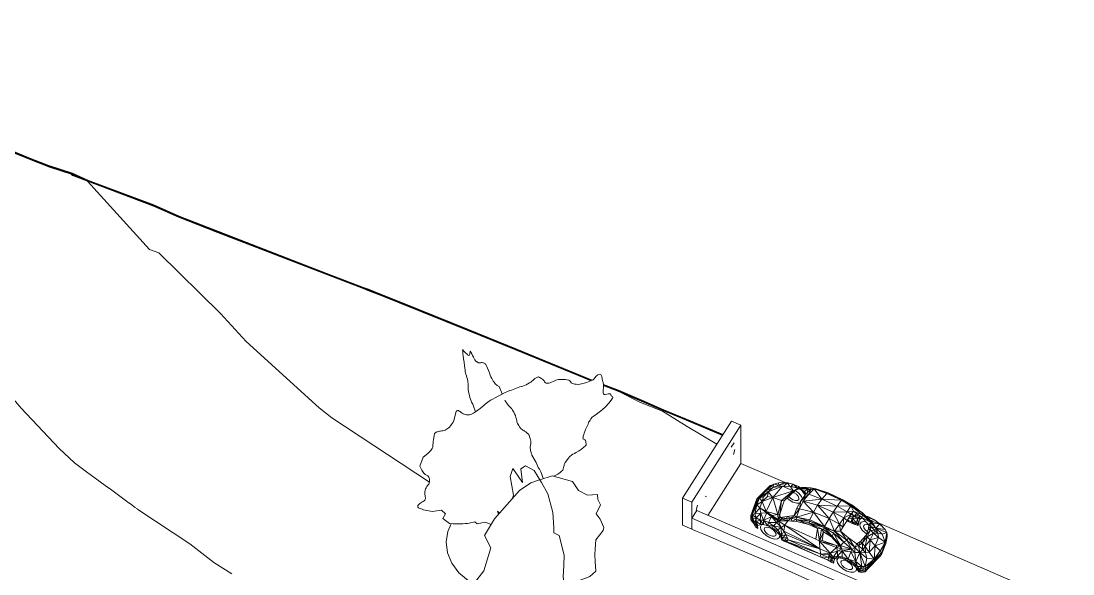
# Model space of a CAD drawing. Header units: millimetres. Extents: x -35445 to 232012, y -57203 to 42724.
# Drawn here: x 167959 to 197669, y 11479 to 27101 of the extents above; entities that cross this region are included whole.
import ezdxf

# ---------------------------------------------------------------- set-up
doc = ezdxf.new("R2010")
doc.units = ezdxf.units.MM
for name, color, linetype, lineweight in [('A-DETL-GENF', 92, 'Continuous', 9), ('A-WALL-PATT', 111, 'Continuous', 9), ('C-TOPO', 7, 'Continuous', 9), ('C-TOPO-MINR', 7, 'Continuous', 9), ('L-PLNT', 71, 'Continuous', 9), ('L-SITE-WALL', 31, 'Continuous', 9), ('S-FNDN', 32, 'Continuous', 9)]:
    doc.layers.add(name, color=color, linetype=linetype, lineweight=lineweight)

# ---------------------------------------------------------------- blocks, each defined once
blk = doc.blocks.new('RPC Tree - Deciduous - Red Ash - 25_-945990-Solar Analysis')
at = {"layer": 'L-PLNT'}
for p, q in [((1399, 14235), (1473, 14456)), ((1473, 14456), (1628, 14246)), ((1702, 14451), (1834, 14533)), ((1746, 14068), (1702, 14451)), ((1834, 14533), (2081, 14400)), ((2081, 14400), (2281, 14064)), ((1498, 13701), (1399, 14235)), ((1628, 14246), (1746, 14068)), ((1664, 13840), (1984, 14055)), ((1984, 14055), (2231, 14136)), ((2237, 14138), (2588, 14252)), ((2281, 14064), (2459, 13746)), ((2588, 14252), (3159, 14093)), ((3159, 14093), (3329, 13839)), ((959, 13041), (1664, 13840)), ((1467, 13617), (1498, 13701)), ((2459, 13746), (2608, 13219)), ((3329, 13839), (3585, 13710)), ((3585, 13710), (3864, 13727)), ((3864, 13727), (3876, 13580)), ((3949, 13433), (3828, 13180)), ((3876, 13580), (3949, 13433)), ((2608, 13219), (2635, 12781)), ((3828, 13180), (3937, 13024)), ((679, 12567), (959, 13041)), ((2635, 12781), (2631, 12645)), ((3937, 13024), (4047, 12793)), ((4047, 12793), (4022, 12707)), ((850, 12221), (679, 12567)), ((2631, 12645), (2780, 12568)), ((2780, 12568), (2923, 12006)), ((4022, 12707), (3816, 12444)), ((657, 11568), (850, 12221)), ((3803, 12187), (3791, 12023)), ((3816, 12444), (3803, 12187)), ((2923, 12006), (2917, 11721)), ((3791, 12023), (3803, 11830)), ((2917, 11721), (2892, 11399)), ((3803, 11830), (3816, 11560)), ((327, 11142), (657, 11568)), ((2892, 11399), (2975, 10933)), ((3645, 11410), (3329, 11288)), ((3816, 11560), (3645, 11410)), ((290, 10747), (327, 11142)), ((3329, 11288), (3475, 11062)), ((3475, 11062), (3451, 10893)), ((412, 10429), (290, 10747)), ((2975, 10933), (3140, 10211)), ((3229, 10916), (3006, 10794)), ((3451, 10893), (3229, 10916)), ((509, 10268), (412, 10429)), ((1834, 10562), (1348, 10328)), ((2114, 10659), (1834, 10562)), ((2140, 10474), (2114, 10659)), ((2138, 9796), (2140, 10474)), ((2341, 10562), (2271, 10584)), ((2271, 10584), (2276, 9755)), ((2345, 10552), (2303, 10324)), ((2579, 10009), (2341, 10562)), ((1348, 10328), (509, 10268)), ((632, 10148), (586, 9852)), ((690, 10281), (632, 10148)), ((2303, 10324), (2332, 9883)), ((3140, 10211), (3145, 9875)), ((586, 9852), (622, 9551)), ((2138, 9796), (2231, 9833)), ((2231, 9833), (2276, 9755)), ((2757, 9866), (2579, 10009)), ((2957, 9637), (2757, 9866)), ((3145, 9875), (3112, 9542)), ((622, 9551), (743, 9255)), ((3061, 9472), (2957, 9637)), ((3112, 9542), (3061, 9472)), ((743, 9255), (943, 8989)), ((2933, 8607), (3211, 9246)), ((943, 8989), (1203, 8775)), ((1203, 8775), (1509, 8615)), ((1509, 8615), (1848, 8515)), ((1848, 8515), (2207, 8478)), ((2207, 8478), (2573, 8507)), ((2573, 8507), (2933, 8607))]:
    blk.add_line(p, q, dxfattribs=at)
blk = doc.blocks.new('RPC Tree - Deciduous - Honey Locust - 25_-946006-Solar Analysis')
at = {"layer": 'L-PLNT'}
for p, q in [((58, 17796), (58, 17816)), ((58, 17816), (65, 17807)), ((59, 17772), (58, 17796)), ((61, 17740), (59, 17772)), ((65, 17697), (61, 17740)), ((65, 17807), (73, 17798)), ((72, 17638), (65, 17697)), ((82, 17560), (72, 17638)), ((73, 17798), (83, 17787)), ((97, 17459), (82, 17560)), ((83, 17787), (95, 17774)), ((95, 17774), (110, 17759)), ((110, 17759), (128, 17740)), ((128, 17740), (151, 17718)), ((151, 17718), (175, 17694)), ((175, 17694), (196, 17674)), ((196, 17674), (214, 17659)), ((214, 17659), (229, 17651)), ((229, 17651), (242, 17653)), ((242, 17653), (252, 17666)), ((252, 17666), (259, 17692)), ((259, 17692), (264, 17724)), ((264, 17724), (266, 17749)), ((266, 17749), (268, 17766)), ((268, 17766), (272, 17772)), ((272, 17772), (279, 17765)), ((279, 17765), (293, 17743)), ((293, 17743), (313, 17702)), ((313, 17702), (338, 17653)), ((338, 17653), (361, 17607)), ((361, 17607), (383, 17566)), ((383, 17566), (403, 17530)), ((403, 17530), (421, 17502)), ((111, 17363), (97, 17459)), ((119, 17295), (111, 17363)), ((124, 17249), (119, 17295)), ((128, 17217), (124, 17249)), ((421, 17502), (437, 17483)), ((437, 17483), (451, 17475)), ((451, 17475), (464, 17470)), ((464, 17470), (478, 17463)), ((478, 17463), (493, 17455)), ((493, 17455), (509, 17448)), ((509, 17448), (527, 17443)), ((527, 17443), (547, 17441)), ((547, 17441), (569, 17445)), ((569, 17445), (591, 17450)), ((591, 17450), (612, 17450)), ((612, 17450), (630, 17447)), ((630, 17447), (648, 17440)), ((648, 17440), (665, 17432)), ((665, 17432), (681, 17422)), ((681, 17422), (697, 17411)), ((697, 17411), (701, 17410)), ((701, 17410), (707, 17406)), ((707, 17406), (714, 17396)), ((714, 17396), (725, 17376)), ((725, 17376), (739, 17344)), ((739, 17344), (759, 17297)), ((759, 17297), (785, 17230)), ((132, 17190), (128, 17217)), ((139, 17161), (132, 17190)), ((151, 17123), (139, 17161)), ((165, 17077), (151, 17123)), ((179, 17030), (165, 17077)), ((190, 16983), (179, 17030)), ((200, 16938), (190, 16983)), ((207, 16895), (200, 16938)), ((785, 17230), (813, 17159)), ((813, 17159), (836, 17099)), ((836, 17099), (858, 17048)), ((858, 17048), (878, 17004)), ((878, 17004), (898, 16965)), ((898, 16965), (919, 16930)), ((2012, 16922), (2037, 16946)), ((2037, 16946), (2067, 16973)), ((2067, 16973), (2100, 17001)), ((2100, 17001), (2135, 17024)), ((2135, 17024), (2169, 17041)), ((2169, 17041), (2202, 17045)), ((2202, 17045), (2231, 17034)), ((2231, 17034), (2256, 17016)), ((2256, 17016), (2278, 17002)), ((2278, 17002), (2297, 16990)), ((2297, 16990), (2313, 16979)), ((2313, 16979), (2329, 16967)), ((2329, 16967), (2343, 16952)), ((2343, 16952), (2356, 16932)), ((2611, 16917), (2652, 16936)), ((2652, 16936), (2692, 16954)), ((2692, 16954), (2729, 16967)), ((2729, 16967), (2763, 16972)), ((2763, 16972), (2801, 16973)), ((2801, 16973), (2850, 16974)), ((2850, 16974), (2905, 16972)), ((2905, 16972), (2960, 16969)), ((2960, 16969), (3012, 16962)), ((3012, 16962), (3056, 16951)), ((3056, 16951), (3086, 16934)), ((3646, 16924), (3687, 16941)), ((3687, 16941), (3721, 16956)), ((3721, 16956), (3745, 16967)), ((3745, 16967), (3754, 16971)), ((3754, 16971), (3765, 16986)), ((3765, 16986), (3792, 17021)), ((3792, 17021), (3831, 17063)), ((3831, 17063), (3876, 17101)), ((3876, 17101), (3920, 17122)), ((3920, 17122), (3958, 17112)), ((3958, 17112), (3984, 17061)), ((3984, 17061), (4000, 16992)), ((4000, 16992), (4012, 16940)), ((4012, 16940), (4022, 16900)), ((210, 16857), (207, 16895)), ((209, 16793), (210, 16824)), ((210, 16761), (209, 16793)), ((210, 16824), (210, 16857)), ((213, 16725), (210, 16761)), ((218, 16685), (213, 16725)), ((226, 16639), (218, 16685)), ((236, 16587), (226, 16639)), ((919, 16930), (943, 16896)), ((943, 16896), (967, 16867)), ((967, 16867), (990, 16842)), ((990, 16842), (1011, 16823)), ((1011, 16823), (1030, 16807)), ((1030, 16807), (1049, 16793)), ((1049, 16793), (1067, 16782)), ((1067, 16782), (1085, 16771)), ((1085, 16771), (1173, 16564)), ((1324, 16637), (1386, 16660)), ((1386, 16660), (1435, 16675)), ((1435, 16675), (1484, 16693)), ((1484, 16693), (1532, 16712)), ((1532, 16712), (1579, 16731)), ((1579, 16731), (1624, 16748)), ((1624, 16748), (1668, 16762)), ((1668, 16762), (1709, 16772)), ((1709, 16772), (1753, 16783)), ((1753, 16783), (1801, 16801)), ((1801, 16801), (1851, 16824)), ((1851, 16824), (1901, 16849)), ((1901, 16849), (1946, 16875)), ((1946, 16875), (1984, 16900)), ((1984, 16900), (2012, 16922)), ((2356, 16932), (2369, 16911)), ((2369, 16911), (2382, 16895)), ((2382, 16895), (2396, 16883)), ((2396, 16883), (2413, 16874)), ((2413, 16874), (2434, 16870)), ((2434, 16870), (2460, 16870)), ((2460, 16870), (2492, 16873)), ((2492, 16873), (2529, 16883)), ((2529, 16883), (2569, 16898)), ((2569, 16898), (2611, 16917)), ((3086, 16934), (3103, 16917)), ((3103, 16917), (3110, 16903)), ((3110, 16903), (3115, 16891)), ((3115, 16891), (3122, 16880)), ((3122, 16880), (3137, 16870)), ((3137, 16870), (3165, 16858)), ((3165, 16858), (3212, 16846)), ((3212, 16846), (3268, 16837)), ((3268, 16837), (3320, 16836)), ((3320, 16836), (3369, 16842)), ((3369, 16842), (3413, 16851)), ((3413, 16851), (3454, 16863)), ((3454, 16863), (3491, 16874)), ((3491, 16874), (3525, 16882)), ((3525, 16882), (3560, 16892)), ((3560, 16892), (3602, 16907)), ((3602, 16907), (3646, 16924)), ((4022, 16900), (4028, 16868)), ((4029, 16692), (4027, 16660)), ((4027, 16660), (4027, 16629)), ((4028, 16868), (4033, 16841)), ((4032, 16724), (4029, 16692)), ((4035, 16755), (4032, 16724)), ((4033, 16841), (4035, 16815)), ((4035, 16815), (4036, 16787)), ((4036, 16787), (4035, 16755)), ((249, 16526), (236, 16587)), ((264, 16466), (249, 16526)), ((279, 16416), (264, 16466)), ((295, 16372), (279, 16416)), ((310, 16335), (295, 16372)), ((769, 16336), (804, 16361)), ((804, 16361), (836, 16382)), ((836, 16382), (864, 16398)), ((864, 16398), (907, 16421)), ((907, 16421), (975, 16458)), ((975, 16458), (1060, 16504)), ((1060, 16504), (1152, 16553)), ((1152, 16553), (1243, 16600)), ((1243, 16600), (1324, 16637)), ((1251, 16392), (1260, 16374)), ((1260, 16374), (1280, 16341)), ((1280, 16341), (1302, 16308)), ((4027, 16629), (4029, 16599)), ((4029, 16599), (4036, 16571)), ((4036, 16571), (4054, 16554)), ((4054, 16554), (4086, 16552)), ((4086, 16552), (4127, 16559)), ((4127, 16559), (4169, 16568)), ((4169, 16568), (4207, 16573)), ((4254, 16390), (4182, 16301)), ((4207, 16573), (4234, 16566)), ((4234, 16566), (4244, 16541)), ((4244, 16541), (4252, 16514)), ((4252, 16514), (4270, 16501)), ((4290, 16445), (4254, 16390)), ((4270, 16501), (4289, 16491)), ((4289, 16491), (4298, 16476)), ((4298, 16476), (4290, 16445)), ((-189, 15813), (-127, 16072)), ((-127, 16072), (-115, 16082)), ((-115, 16082), (-103, 16090)), ((-103, 16090), (-90, 16096)), ((-90, 16096), (-75, 16098)), ((-75, 16098), (-57, 16094)), ((-57, 16094), (-37, 16083)), ((-37, 16083), (-12, 16065)), ((-12, 16065), (15, 16043)), ((326, 16303), (310, 16335)), ((342, 16274), (326, 16303)), ((358, 16246), (342, 16274)), ((416, 16060), (358, 16246)), ((364, 16026), (423, 16064)), ((423, 16064), (485, 16109)), ((485, 16109), (549, 16158)), ((549, 16158), (614, 16210)), ((614, 16210), (654, 16243)), ((654, 16243), (694, 16276)), ((694, 16276), (732, 16307)), ((732, 16307), (769, 16336)), ((1302, 16308), (1327, 16275)), ((1327, 16275), (1356, 16241)), ((1356, 16241), (1384, 16208)), ((1384, 16208), (1411, 16179)), ((1411, 16179), (1433, 16155)), ((1433, 16155), (1449, 16139)), ((1449, 16139), (1454, 16133)), ((1454, 16133), (1458, 16127)), ((1458, 16127), (1470, 16110)), ((1470, 16110), (1486, 16083)), ((1486, 16083), (1505, 16046)), ((1505, 16046), (1526, 16003)), ((3916, 16051), (3840, 15995)), ((3999, 16119), (3916, 16051)), ((4089, 16201), (3999, 16119)), ((4182, 16301), (4089, 16201)), ((-239, 15733), (-214, 15772)), ((-214, 15772), (-189, 15813)), ((15, 16043), (41, 16024)), ((41, 16024), (68, 16007)), ((68, 16007), (97, 15994)), ((97, 15994), (129, 15984)), ((129, 15984), (166, 15977)), ((166, 15977), (207, 15973)), ((207, 15973), (255, 15978)), ((255, 15978), (307, 15997)), ((307, 15997), (364, 16026)), ((1526, 16003), (1546, 15953)), ((1546, 15953), (1562, 15899)), ((1562, 15899), (1575, 15849)), ((1575, 15849), (1584, 15812)), ((1584, 15812), (1592, 15782)), ((1592, 15782), (1600, 15757)), ((1600, 15757), (1610, 15732)), ((3613, 15748), (3600, 15716)), ((3624, 15775), (3613, 15748)), ((3637, 15800), (3624, 15775)), ((3655, 15829), (3637, 15800)), ((3681, 15864), (3655, 15829)), ((3720, 15905), (3681, 15864)), ((3774, 15947), (3720, 15905)), ((3840, 15995), (3774, 15947)), ((-742, 15448), (-726, 15459)), ((-726, 15459), (-710, 15470)), ((-710, 15470), (-692, 15481)), ((-692, 15481), (-673, 15491)), ((-673, 15491), (-651, 15499)), ((-651, 15499), (-625, 15506)), ((-625, 15506), (-596, 15511)), ((-596, 15511), (-565, 15515)), ((-565, 15515), (-533, 15519)), ((-533, 15519), (-502, 15525)), ((-502, 15525), (-471, 15533)), ((-471, 15533), (-440, 15544)), ((-440, 15544), (-408, 15558)), ((-408, 15558), (-377, 15576)), ((-377, 15576), (-347, 15600)), ((-347, 15600), (-318, 15628)), ((-318, 15628), (-290, 15660)), ((-290, 15660), (-264, 15695)), ((-264, 15695), (-239, 15733)), ((1610, 15732), (1623, 15704)), ((1623, 15704), (1641, 15670)), ((1641, 15670), (1663, 15633)), ((1663, 15633), (1687, 15603)), ((1687, 15603), (1712, 15578)), ((1712, 15578), (1736, 15558)), ((1736, 15558), (1760, 15542)), ((1760, 15542), (1783, 15528)), ((1783, 15528), (1803, 15517)), ((1803, 15517), (1822, 15505)), ((1822, 15505), (1840, 15493)), ((1840, 15493), (1858, 15479)), ((1858, 15479), (1875, 15465)), ((1875, 15465), (1892, 15450)), ((1892, 15450), (1909, 15435)), ((3489, 15459), (3476, 15416)), ((3506, 15507), (3489, 15459)), ((3528, 15560), (3506, 15507)), ((3556, 15620), (3528, 15560)), ((3582, 15674), (3556, 15620)), ((3600, 15716), (3582, 15674)), ((-783, 15129), (-779, 15172)), ((-779, 15172), (-774, 15221)), ((-774, 15221), (-767, 15274)), ((-767, 15274), (-759, 15330)), ((-759, 15330), (-751, 15388)), ((-751, 15388), (-742, 15448)), ((1909, 15435), (1926, 15420)), ((1926, 15420), (1938, 15392)), ((1938, 15392), (1949, 15364)), ((1949, 15364), (1959, 15335)), ((1959, 15335), (1968, 15304)), ((1968, 15304), (1974, 15271)), ((1974, 15271), (1979, 15234)), ((1979, 15157), (1976, 15128)), ((1979, 15234), (1980, 15194)), ((1980, 15194), (1979, 15157)), ((3458, 15336), (3452, 15298)), ((3452, 15298), (3471, 15292)), ((3466, 15375), (3458, 15336)), ((3476, 15416), (3466, 15375)), ((3471, 15292), (3490, 15285)), ((3490, 15285), (3507, 15276)), ((3507, 15276), (3521, 15264)), ((3521, 15264), (3531, 15249)), ((3531, 15249), (3536, 15230)), ((3536, 15230), (3535, 15206)), ((3535, 15206), (3536, 15183)), ((3536, 15183), (3542, 15165)), ((3542, 15165), (3547, 15147)), ((-1055, 14777), (-930, 14884)), ((-930, 14884), (-899, 14912)), ((-899, 14912), (-869, 14940)), ((-869, 14940), (-842, 14968)), ((-842, 14968), (-818, 14997)), ((-818, 14997), (-800, 15027)), ((-800, 15027), (-788, 15059)), ((-788, 15059), (-784, 15091)), ((-784, 15091), (-783, 15129)), ((1968, 15082), (1966, 15060)), ((1966, 15060), (1966, 15034)), ((1966, 15034), (1971, 15002)), ((1972, 15104), (1968, 15082)), ((1971, 15002), (1977, 14969)), ((1976, 15128), (1972, 15104)), ((1977, 14969), (1983, 14940)), ((1983, 14940), (1990, 14915)), ((1990, 14915), (1996, 14894)), ((1996, 14894), (2002, 14874)), ((2002, 14874), (2009, 14857)), ((2009, 14857), (2015, 14840)), ((3173, 14864), (3132, 14837)), ((3217, 14886), (3173, 14864)), ((3268, 14911), (3217, 14886)), ((3330, 14947), (3268, 14911)), ((3410, 15001), (3330, 14947)), ((3482, 15057), (3410, 15001)), ((3524, 15097), (3482, 15057)), ((3543, 15126), (3524, 15097)), ((3547, 15147), (3543, 15126)), ((-1149, 14525), (-1055, 14777)), ((2015, 14840), (2133, 14627)), ((2133, 14627), (2192, 14485)), ((2929, 14569), (2924, 14546)), ((2938, 14595), (2929, 14569)), ((2956, 14629), (2938, 14595)), ((2986, 14674), (2956, 14629)), ((3034, 14737), (2986, 14674)), ((3087, 14797), (3034, 14737)), ((3132, 14837), (3087, 14797)), ((-1131, 14487), (-1149, 14525)), ((-1113, 14450), (-1131, 14487)), ((-1095, 14415), (-1113, 14450)), ((-1077, 14382), (-1095, 14415)), ((-1060, 14352), (-1077, 14382)), ((-1042, 14326), (-1060, 14352)), ((-1024, 14305), (-1042, 14326)), ((-1005, 14290), (-1024, 14305)), ((-986, 14279), (-1005, 14290)), ((-967, 14271), (-986, 14279)), ((-948, 14263), (-967, 14271)), ((-930, 14253), (-948, 14263)), ((2192, 14485), (2196, 14479)), ((2196, 14479), (2207, 14463)), ((2207, 14463), (2224, 14437)), ((2224, 14437), (2244, 14403)), ((2244, 14403), (2265, 14361)), ((2265, 14361), (2286, 14314)), ((2286, 14314), (2305, 14261)), ((2742, 14303), (2668, 14257)), ((2809, 14348), (2742, 14303)), ((2852, 14379), (2809, 14348)), ((2877, 14399), (2852, 14379)), ((2889, 14416), (2877, 14399)), ((2895, 14432), (2889, 14416)), ((2900, 14454), (2895, 14432)), ((2909, 14486), (2900, 14454)), ((2919, 14519), (2909, 14486)), ((2924, 14546), (2919, 14519)), ((-952, 13948), (-931, 13974)), ((-931, 13974), (-912, 13997)), ((-913, 14238), (-930, 14253)), ((-899, 14217), (-913, 14238)), ((-912, 13997), (-897, 14018)), ((-888, 14190), (-899, 14217)), ((-897, 14018), (-888, 14038)), ((-881, 14163), (-888, 14190)), ((-888, 14038), (-884, 14058)), ((-884, 14058), (-880, 14082)), ((-878, 14135), (-881, 14163)), ((-880, 14082), (-878, 14107)), ((-878, 14107), (-878, 14135)), ((2305, 14261), (2322, 14204)), ((2322, 14204), (2332, 14169)), ((2668, 14257), (2637, 14239)), ((-1010, 13762), (-1009, 13801)), ((-1008, 13726), (-1010, 13762)), ((-1009, 13801), (-1003, 13843)), ((-1003, 13693), (-1008, 13726)), ((-1003, 13843), (-991, 13883)), ((-998, 13663), (-1003, 13693)), ((-991, 13883), (-973, 13917)), ((-973, 13917), (-952, 13948)), ((-1212, 13379), (-1211, 13397)), ((-1205, 13363), (-1212, 13379)), ((-1211, 13397), (-1205, 13416)), ((-1205, 13416), (-1192, 13436)), ((-1192, 13436), (-1173, 13455)), ((-1173, 13455), (-1149, 13472)), ((-1149, 13472), (-1121, 13489)), ((-1121, 13489), (-1091, 13507)), ((-1091, 13507), (-1061, 13526)), ((-1061, 13526), (-1034, 13546)), ((-1034, 13546), (-1013, 13567)), ((-1013, 13567), (-998, 13589)), ((-994, 13635), (-998, 13663)), ((-998, 13589), (-992, 13611)), ((-992, 13611), (-994, 13635)), ((-1191, 13351), (-1205, 13363)), ((-1169, 13341), (-1191, 13351)), ((-1143, 13329), (-1169, 13341)), ((-1116, 13318), (-1143, 13329)), ((-1089, 13307), (-1116, 13318)), ((-1066, 13298), (-1089, 13307)), ((-1051, 13293), (-1066, 13298)), ((-1045, 13290), (-1051, 13293)), ((-805, 13240), (-1045, 13290)), ((-544, 13282), (-805, 13240)), ((-429, 13176), (-544, 13282)), ((-502, 13043), (-429, 13176)), ((1100, 13201), (1042, 13251)), ((1042, 13251), (1069, 13166)), ((-314, 12901), (-502, 13043)), ((-267, 12900), (-362, 12683)), ((-214, 12899), (-314, 12901)), ((-117, 12898), (-214, 12899)), ((-25, 12898), (-117, 12898)), ((60, 12899), (-25, 12898)), ((133, 12901), (60, 12899)), ((194, 12906), (133, 12901)), ((239, 12913), (194, 12906)), ((405, 12951), (239, 12913)), ((468, 12897), (405, 12951)), ((698, 12941), (468, 12897)), ((864, 12881), (698, 12941)), ((-362, 12683), (-408, 12384)), ((-408, 12384), (-372, 12080)), ((-372, 12080), (-250, 11782)), ((-250, 11782), (-48, 11514)), ((-48, 11514), (214, 11298)), ((214, 11298), (380, 11211))]:
    blk.add_line(p, q, dxfattribs=at)
blk = doc.blocks.new('M_RPC Beetle - M_RPC Beetle-950216-Solar Analysis')
at = {"layer": 'A-DETL-GENF'}
for p, q in [((8370, 13606), (8743, 13983)), ((8370, 13606), (8761, 13975)), ((8401, 13607), (8761, 13975)), ((8622, 13825), (8849, 14019)), ((8622, 13825), (8761, 13975)), ((8743, 13983), (8810, 14000)), ((8743, 13983), (8805, 13997)), ((8761, 13975), (8743, 13983)), ((8761, 13975), (8849, 14019)), ((8820, 13919), (8849, 14019)), ((8820, 13919), (8984, 13987)), ((8849, 14019), (8977, 14053)), ((8849, 14019), (8984, 13987)), ((8977, 14053), (9145, 14063)), ((8984, 13987), (8977, 14053)), ((8984, 13987), (9145, 14063)), ((8984, 13987), (9229, 14053)), ((9077, 13954), (8984, 13987)), ((9131, 13955), (9229, 14053)), ((9229, 14053), (9145, 14063)), ((9229, 14053), (9385, 14014)), ((9300, 13952), (9229, 14053)), ((9334, 13949), (9385, 14014)), ((9385, 14014), (9541, 13947)), ((9498, 13927), (9385, 14014)), ((8401, 13607), (8622, 13825)), ((8444, 13631), (8622, 13825)), ((8444, 13631), (8684, 13795)), ((8558, 13661), (8684, 13795)), ((8622, 13825), (8820, 13919)), ((8684, 13795), (8622, 13825)), ((8663, 13665), (8684, 13795)), ((8684, 13795), (9091, 13956)), ((8684, 13795), (8820, 13919)), ((8821, 13636), (8684, 13795)), ((8820, 13919), (9091, 13956)), ((8821, 13636), (9091, 13956)), ((8821, 13636), (9390, 13829)), ((9063, 13553), (9446, 13837)), ((9063, 13553), (9390, 13829)), ((9091, 13956), (9314, 13952)), ((9390, 13829), (9091, 13956)), ((9136, 13546), (9446, 13837)), ((9314, 13952), (9567, 13917)), ((9390, 13829), (9314, 13952)), ((9314, 13952), (9535, 13900)), ((9390, 13829), (9535, 13900)), ((9390, 13829), (9446, 13837)), ((9422, 13775), (9394, 13788)), ((9486, 13729), (9422, 13775)), ((9549, 13759), (9445, 13835)), ((9535, 13900), (9446, 13837)), ((9551, 13888), (9446, 13837)), ((9533, 13675), (9486, 13729)), ((9555, 13623), (9533, 13675)), ((9535, 13900), (9669, 13929)), ((9535, 13900), (9567, 13917)), ((9551, 13888), (9535, 13900)), ((9541, 13947), (9581, 13919)), ((9541, 13921), (9541, 13947)), ((9574, 13918), (9541, 13947)), ((9626, 13671), (9549, 13759)), ((9551, 13888), (9669, 13929)), ((9551, 13888), (9771, 13924)), ((9725, 13889), (9551, 13888)), ((9551, 13888), (9702, 13807)), ((9669, 13929), (9567, 13917)), ((9603, 13888), (9702, 13807)), ((9611, 13543), (9763, 13746)), ((9611, 13543), (9831, 13729)), ((9645, 13830), (9615, 13853)), ((9655, 13602), (9626, 13671)), ((9730, 13707), (9645, 13830)), ((9751, 13730), (9645, 13830)), ((9771, 13924), (9669, 13929)), ((9674, 13535), (9831, 13729)), ((9806, 13874), (9702, 13807)), ((9702, 13807), (9756, 13736)), ((9702, 13807), (9761, 13744)), ((9725, 13889), (9771, 13924)), ((9725, 13889), (9888, 13916)), ((9888, 13865), (9725, 13889)), ((9725, 13889), (9806, 13874)), ((9888, 13865), (9763, 13746)), ((9831, 13729), (9763, 13746)), ((9888, 13916), (9771, 13924)), ((9806, 13874), (9796, 13778)), ((9870, 13848), (9806, 13874)), ((9806, 13874), (9862, 13841)), ((9831, 13729), (9990, 13880)), ((9831, 13729), (9888, 13865)), ((10202, 13595), (9831, 13729)), ((10036, 13886), (9888, 13916)), ((9888, 13865), (9888, 13916)), ((9990, 13880), (9888, 13916)), ((9888, 13865), (9990, 13880)), ((9990, 13880), (10036, 13886)), ((10202, 13595), (9990, 13880)), ((10340, 13753), (9990, 13880)), ((10361, 13768), (9990, 13880)), ((10382, 13769), (10036, 13886)), ((10361, 13768), (10036, 13886)), ((10202, 13595), (10340, 13753)), ((10340, 13753), (10361, 13768)), ((10759, 13568), (10340, 13753)), ((10361, 13768), (10382, 13769)), ((10759, 13568), (10361, 13768)), ((10774, 13579), (10361, 13768)), ((10382, 13769), (10734, 13604)), ((10774, 13579), (10382, 13769)), ((8370, 13606), (8200, 13132)), ((8401, 13607), (8231, 13146)), ((8370, 13606), (8231, 13146)), ((8369, 13428), (8231, 13146)), ((8369, 13428), (8314, 13182)), ((8444, 13631), (8369, 13428)), ((8401, 13607), (8369, 13428)), ((8516, 13530), (8369, 13428)), ((8369, 13428), (8455, 13347)), ((8401, 13607), (8370, 13606)), ((8444, 13631), (8401, 13607)), ((8444, 13631), (8558, 13661)), ((8444, 13631), (8516, 13530)), ((8516, 13530), (8455, 13347)), ((8663, 13665), (8516, 13530)), ((8558, 13661), (8516, 13530)), ((8821, 13636), (8516, 13530)), ((8516, 13530), (8634, 13240)), ((8821, 13636), (8634, 13240)), ((8821, 13636), (8663, 13665)), ((9063, 13553), (8821, 13636)), ((8821, 13636), (8962, 13159)), ((9063, 13553), (8962, 13159)), ((9063, 13553), (9019, 13167)), ((9136, 13546), (9019, 13167)), ((9063, 13553), (9136, 13546)), ((9219, 13624), (9275, 13574)), ((9263, 13665), (9318, 13616)), ((9387, 13510), (9275, 13574)), ((9387, 13577), (9318, 13616)), ((9387, 13577), (9456, 13556)), ((9387, 13510), (9499, 13476)), ((9456, 13556), (9513, 13558)), ((9611, 13543), (9489, 13317)), ((9499, 13476), (9577, 13479)), ((9513, 13558), (9548, 13582)), ((9548, 13582), (9555, 13623)), ((9567, 13316), (9611, 13543)), ((9674, 13535), (9567, 13316)), ((9674, 13535), (9611, 13543)), ((9674, 13535), (10202, 13595)), ((10078, 13421), (9674, 13535)), ((9674, 13535), (9966, 13226)), ((10078, 13421), (9966, 13226)), ((10078, 13421), (10202, 13595)), ((10527, 13223), (10078, 13421)), ((10078, 13421), (10414, 13045)), ((10078, 13421), (10635, 13390)), ((10635, 13390), (10202, 13595)), ((10202, 13595), (10759, 13568)), ((10527, 13223), (10635, 13390)), ((10635, 13390), (10759, 13568)), ((10635, 13390), (11018, 13406)), ((10921, 13232), (10635, 13390)), ((10788, 13579), (10734, 13604)), ((10759, 13568), (10774, 13579)), ((11018, 13406), (10759, 13568)), ((11018, 13406), (10774, 13579)), ((11039, 13424), (10774, 13579)), ((10774, 13579), (11053, 13428)), ((10774, 13579), (10788, 13579)), ((11053, 13428), (10788, 13579)), ((10921, 13232), (11018, 13406)), ((11018, 13406), (11039, 13424)), ((11094, 13258), (11018, 13406)), ((11356, 13142), (11018, 13406)), ((11018, 13406), (11347, 13204)), ((11039, 13424), (11053, 13428)), ((11039, 13424), (11347, 13204)), ((11039, 13424), (11330, 13220)), ((11053, 13428), (11330, 13220)), ((8231, 13146), (8200, 13132)), ((8200, 13132), (8200, 13005)), ((8200, 13132), (8259, 13028)), ((8200, 13132), (8242, 13005)), ((8231, 13146), (8314, 13182)), ((8231, 13146), (8346, 13065)), ((8231, 13146), (8259, 13028)), ((8455, 13347), (8314, 13182)), ((8314, 13182), (8480, 13197)), ((8314, 13182), (8346, 13065)), ((8480, 13197), (8346, 13065)), ((8455, 13347), (8634, 13240)), ((8455, 13347), (8648, 13208)), ((8455, 13347), (8480, 13197)), ((8480, 13197), (8463, 12996)), ((8648, 13208), (8480, 13197)), ((8480, 13197), (8555, 12998)), ((8648, 13208), (8555, 12998)), ((8785, 13094), (8555, 12998)), ((8962, 13159), (8634, 13240)), ((8634, 13240), (8648, 13208)), ((8634, 13240), (8787, 13128)), ((8648, 13208), (8787, 13128)), ((8648, 13208), (8785, 13094)), ((8785, 13094), (8694, 12932)), ((8787, 13128), (8785, 13094)), ((8785, 13094), (8971, 12984)), ((8785, 13094), (8928, 12931)), ((8962, 13159), (8787, 13128)), ((8787, 13128), (8973, 13020)), ((8787, 13128), (8971, 12984)), ((8962, 13159), (9019, 13167)), ((8962, 13159), (8973, 13020)), ((8973, 13020), (9019, 13167)), ((9029, 13072), (9019, 13167)), ((9224, 13103), (9029, 13072)), ((9224, 13103), (9208, 13043)), ((9418, 13131), (9224, 13103)), ((9224, 13103), (9339, 13056)), ((9418, 13131), (9339, 13056)), ((9484, 13088), (9339, 13056)), ((9418, 13131), (9489, 13317)), ((9567, 13316), (9418, 13131)), ((9418, 13131), (9484, 13088)), ((9484, 13088), (9481, 13019)), ((9567, 13316), (9484, 13088)), ((9966, 13226), (9484, 13088)), ((9863, 13007), (9484, 13088)), ((9852, 12971), (9484, 13088)), ((9567, 13316), (9489, 13317)), ((9966, 13226), (9567, 13316)), ((9966, 13226), (9863, 13007)), ((10414, 13045), (9966, 13226)), ((9966, 13226), (10281, 12821)), ((10527, 13223), (10414, 13045)), ((10527, 13223), (10921, 13232)), ((10819, 13061), (10527, 13223)), ((10527, 13223), (10697, 12882)), ((10819, 13061), (10921, 13232)), ((10819, 13061), (11029, 13168)), ((10916, 12993), (11029, 13168)), ((10921, 13232), (11094, 13258)), ((11029, 13168), (10921, 13232)), ((11111, 13116), (10979, 13090)), ((11111, 13116), (11027, 13165)), ((11029, 13168), (11094, 13258)), ((11111, 13116), (11047, 13192)), ((11060, 13055), (11111, 13116)), ((11094, 13258), (11324, 13084)), ((11094, 13258), (11356, 13142)), ((11192, 13184), (11111, 13116)), ((11251, 13139), (11111, 13116)), ((11111, 13116), (11245, 13087)), ((11111, 13116), (11209, 13048)), ((11245, 13087), (11209, 13048)), ((11274, 13122), (11245, 13087)), ((11299, 13102), (11245, 13087)), ((11298, 13041), (11245, 13087)), ((11298, 13041), (11330, 13077)), ((11324, 13084), (11356, 13142)), ((11530, 12866), (11324, 13084)), ((11324, 13084), (11583, 12934)), ((11347, 13204), (11330, 13220)), ((11567, 13000), (11347, 13204)), ((11356, 13142), (11347, 13204)), ((11356, 13142), (11583, 12934)), ((11356, 13142), (11567, 13000)), ((11500, 13102), (11447, 13111)), ((11454, 13105), (11500, 13102)), ((11475, 13086), (11670, 13022)), ((11670, 13022), (11500, 13102)), ((8274, 12913), (8200, 13005)), ((8200, 13005), (8242, 13005)), ((8200, 13005), (8257, 12942)), ((8259, 13028), (8242, 13005)), ((8242, 13005), (8257, 12942)), ((8242, 13005), (8306, 12937)), ((8274, 12913), (8257, 12942)), ((8257, 12942), (8287, 12894)), ((8257, 12942), (8306, 12937)), ((8346, 13065), (8259, 13028)), ((8259, 13028), (8306, 12937)), ((8274, 12913), (8327, 12808)), ((8274, 12913), (8287, 12894)), ((8287, 12894), (8306, 12937)), ((8327, 12808), (8287, 12894)), ((8287, 12894), (8383, 12826)), ((8287, 12894), (8394, 12845)), ((8346, 13065), (8306, 12937)), ((8349, 12964), (8306, 12937)), ((8306, 12937), (8394, 12845)), ((8327, 12808), (8383, 12826)), ((8327, 12808), (8397, 12759)), ((8346, 13065), (8463, 12996)), ((8346, 13065), (8349, 12964)), ((8463, 12996), (8349, 12964)), ((8349, 12964), (8394, 12845)), ((8349, 12964), (8480, 12878)), ((8383, 12826), (8394, 12845)), ((8397, 12759), (8383, 12826)), ((8394, 12845), (8480, 12878)), ((8555, 12998), (8463, 12996)), ((8463, 12996), (8480, 12878)), ((8463, 12996), (8559, 12874)), ((8466, 12813), (8502, 12867)), ((8478, 12735), (8466, 12813)), ((8480, 12878), (8559, 12874)), ((8502, 12867), (8530, 12875)), ((8555, 12998), (8694, 12932)), ((8555, 12998), (8673, 12842)), ((8555, 12998), (8559, 12874)), ((8673, 12842), (8559, 12874)), ((8573, 12757), (8595, 12791)), ((8595, 12791), (8642, 12804)), ((8642, 12804), (8706, 12794)), ((8694, 12932), (8673, 12842)), ((8803, 12775), (8673, 12842)), ((8833, 12839), (8673, 12842)), ((8928, 12931), (8694, 12932)), ((8694, 12932), (8833, 12839)), ((8706, 12794), (8776, 12764)), ((8833, 12839), (8803, 12775)), ((8928, 12931), (8833, 12839)), ((9051, 12789), (8833, 12839)), ((8833, 12839), (8960, 12729)), ((8971, 12984), (8928, 12931)), ((8928, 12931), (9051, 12789)), ((9051, 12789), (8960, 12729)), ((9092, 13025), (8971, 12984)), ((8973, 13020), (8971, 12984)), ((9244, 12979), (8971, 12984)), ((8971, 12984), (9157, 12857)), ((8971, 12984), (9051, 12789)), ((9029, 13072), (8973, 13020)), ((8973, 13020), (9092, 13025)), ((9029, 13072), (9208, 13043)), ((9029, 13072), (9092, 13025)), ((9157, 12857), (9051, 12789)), ((9051, 12789), (9132, 12685)), ((9051, 12789), (9062, 12561)), ((9208, 13043), (9092, 13025)), ((9244, 12979), (9092, 13025)), ((9157, 12857), (9132, 12685)), ((9244, 12979), (9157, 12857)), ((10032, 12461), (9157, 12857)), ((9157, 12857), (10143, 12190)), ((9339, 13056), (9208, 13043)), ((9208, 13043), (9244, 12979)), ((9339, 13056), (9244, 12979)), ((9352, 12975), (9244, 12979)), ((9481, 13019), (9339, 13056)), ((9339, 13056), (9352, 12975)), ((9481, 13019), (9352, 12975)), ((9492, 12961), (9352, 12975)), ((9852, 12971), (9481, 13019)), ((9836, 12874), (9481, 13019)), ((9840, 12921), (9481, 13019)), ((9492, 12961), (9481, 13019)), ((9836, 12874), (9492, 12961)), ((9836, 12874), (9840, 12921)), ((10081, 12761), (9836, 12874)), ((9852, 12971), (9840, 12921)), ((10268, 12788), (9840, 12921)), ((10081, 12761), (9840, 12921)), ((9840, 12921), (10193, 12758)), ((9863, 13007), (9852, 12971)), ((10281, 12821), (9852, 12971)), ((10268, 12788), (9852, 12971)), ((10281, 12821), (9863, 13007)), ((10268, 12788), (10247, 12733)), ((10281, 12821), (10268, 12788)), ((10558, 12686), (10268, 12788)), ((10534, 12633), (10268, 12788)), ((10268, 12788), (10491, 12549)), ((10414, 13045), (10281, 12821)), ((10558, 12686), (10281, 12821)), ((10697, 12882), (10414, 13045)), ((10414, 13045), (10558, 12686)), ((10697, 12882), (10558, 12686)), ((10819, 13061), (10697, 12882)), ((10796, 12804), (10697, 12882)), ((10697, 12882), (10731, 12689)), ((10796, 12804), (10731, 12689)), ((10819, 13061), (10796, 12804)), ((10916, 12993), (10796, 12804)), ((10916, 12993), (10819, 13061)), ((11060, 12909), (10907, 12979)), ((11017, 12963), (10914, 12990)), ((11030, 12956), (10926, 13009)), ((11030, 12956), (10926, 13008)), ((11060, 13055), (10957, 13057)), ((11030, 12956), (11060, 13055)), ((11030, 12956), (11072, 12948)), ((11060, 13055), (11072, 12948)), ((11060, 13055), (11177, 12923)), ((11060, 13055), (11209, 13048)), ((11060, 12909), (11072, 12948)), ((11144, 12878), (11060, 12909)), ((11144, 12878), (11072, 12948)), ((11072, 12948), (11177, 12923)), ((11144, 12878), (11177, 12923)), ((11144, 12878), (11224, 12853)), ((11177, 12923), (11209, 13048)), ((11224, 12853), (11177, 12923)), ((11241, 12894), (11177, 12923)), ((11241, 12894), (11209, 13048)), ((11298, 13041), (11209, 13048)), ((11224, 12853), (11241, 12894)), ((11241, 12894), (11269, 13008)), ((11269, 13008), (11298, 13041)), ((11312, 12940), (11276, 12886)), ((11276, 12886), (11289, 12807)), ((11289, 12807), (11346, 12719)), ((11351, 13055), (11298, 13041)), ((11389, 12962), (11312, 12940)), ((11405, 12864), (11383, 12830)), ((11383, 12830), (11391, 12783)), ((11448, 12953), (11389, 12962)), ((11391, 12783), (11426, 12728)), ((11452, 12877), (11405, 12864)), ((11516, 12867), (11452, 12877)), ((11530, 12861), (11516, 12867)), ((11523, 12752), (11530, 12866)), ((11523, 12752), (11584, 12823)), ((11530, 12866), (11583, 12934)), ((11584, 12823), (11530, 12866)), ((11655, 12903), (11567, 13000)), ((11583, 12934), (11567, 13000)), ((11576, 12715), (11584, 12823)), ((11583, 12983), (11670, 13022)), ((11584, 12823), (11583, 12934)), ((11724, 12776), (11583, 12934)), ((11583, 12934), (11655, 12903)), ((11702, 12710), (11584, 12823)), ((11584, 12823), (11724, 12776)), ((11588, 12977), (11845, 12892)), ((11724, 12776), (11655, 12903)), ((11655, 12903), (11845, 12892)), ((11845, 12892), (11670, 13022)), ((11702, 12710), (11724, 12776)), ((11724, 12776), (11845, 12892)), ((11787, 12630), (11724, 12776)), ((11908, 12602), (11724, 12776)), ((11724, 12776), (12042, 12655)), ((11724, 12776), (11994, 12732)), ((11994, 12732), (11845, 12892)), ((11845, 12892), (11849, 12888)), ((11845, 12892), (11888, 12832)), ((11849, 12888), (11853, 12882)), ((8536, 12646), (8478, 12735)), ((8629, 12562), (8536, 12646)), ((8580, 12710), (8573, 12757)), ((8616, 12655), (8580, 12710)), ((8672, 12604), (8616, 12655)), ((8741, 12498), (8629, 12562)), ((8741, 12565), (8672, 12604)), ((8741, 12565), (8810, 12545)), ((8741, 12498), (8853, 12465)), ((8776, 12764), (8840, 12718)), ((8916, 12689), (8803, 12775)), ((8960, 12729), (8803, 12775)), ((8866, 12547), (8810, 12545)), ((8840, 12718), (8887, 12664)), ((8901, 12570), (8866, 12547)), ((8887, 12664), (8909, 12612)), ((8909, 12612), (8901, 12570)), ((8960, 12729), (8916, 12689)), ((9011, 12582), (8916, 12689)), ((9062, 12561), (8916, 12689)), ((9004, 12507), (8946, 12468)), ((8960, 12729), (9062, 12561)), ((9015, 12573), (9004, 12507)), ((9051, 12503), (9011, 12582)), ((9087, 12494), (9011, 12582)), ((9011, 12582), (9062, 12561)), ((9072, 12431), (9051, 12503)), ((9051, 12503), (9087, 12494)), ((9132, 12685), (9062, 12561)), ((9185, 12592), (9062, 12561)), ((9087, 12494), (9062, 12561)), ((9072, 12431), (9087, 12494)), ((9185, 12592), (9087, 12494)), ((9223, 12505), (9087, 12494)), ((9132, 12410), (9087, 12494)), ((10143, 12190), (9132, 12685)), ((9185, 12592), (9132, 12685)), ((9132, 12410), (9223, 12505)), ((10143, 12190), (9185, 12592)), ((9185, 12592), (9223, 12505)), ((9248, 12448), (9223, 12505)), ((10081, 12761), (10032, 12461)), ((10081, 12761), (10139, 12410)), ((10081, 12761), (10193, 12758)), ((10139, 12410), (10193, 12758)), ((10248, 12674), (10139, 12410)), ((10247, 12733), (10193, 12758)), ((10248, 12674), (10193, 12758)), ((10248, 12674), (10215, 12429)), ((10491, 12549), (10247, 12733)), ((10473, 12528), (10248, 12674)), ((10491, 12549), (10248, 12674)), ((10491, 12549), (10473, 12528)), ((10473, 12528), (10700, 12277)), ((10473, 12528), (10734, 12287)), ((10534, 12633), (10491, 12549)), ((10491, 12549), (10734, 12287)), ((10558, 12686), (10534, 12633)), ((10534, 12633), (10822, 12381)), ((10534, 12633), (10734, 12287)), ((10731, 12689), (10558, 12686)), ((10906, 12438), (10558, 12686)), ((10558, 12686), (10822, 12381)), ((10731, 12689), (10953, 12504)), ((10731, 12689), (10906, 12438)), ((10953, 12504), (10906, 12438)), ((11187, 12328), (10953, 12504)), ((10953, 12504), (11131, 12226)), ((11441, 12563), (11295, 12395)), ((11441, 12563), (11344, 12352)), ((11486, 12528), (11344, 12352)), ((11346, 12719), (11439, 12635)), ((11486, 12528), (11422, 12259)), ((11426, 12728), (11483, 12677)), ((11466, 12620), (11439, 12635)), ((11441, 12563), (11523, 12752)), ((11441, 12563), (11576, 12715)), ((11441, 12563), (11486, 12528)), ((11489, 12674), (11483, 12677)), ((11486, 12528), (11576, 12715)), ((11486, 12528), (11662, 12635)), ((11571, 12440), (11486, 12528)), ((11523, 12752), (11576, 12715)), ((11571, 12440), (11662, 12635)), ((11571, 12440), (11802, 12514)), ((11576, 12715), (11662, 12635)), ((11576, 12715), (11702, 12710)), ((11662, 12635), (11702, 12710)), ((11662, 12635), (11802, 12514)), ((11662, 12635), (11787, 12630)), ((11787, 12630), (11702, 12710)), ((11705, 12278), (11802, 12514)), ((11802, 12514), (11787, 12630)), ((11787, 12630), (11908, 12602)), ((11992, 12379), (11802, 12514)), ((11908, 12602), (12042, 12655)), ((11992, 12379), (11908, 12602)), ((11992, 12379), (12042, 12655)), ((12042, 12655), (11994, 12732)), ((12007, 12340), (12042, 12655)), ((12007, 12340), (12051, 12592)), ((12007, 12340), (12043, 12530)), ((12051, 12592), (12042, 12655)), ((12043, 12530), (12051, 12592)), ((8946, 12468), (8853, 12465)), ((9072, 12431), (9132, 12410)), ((9248, 12448), (9132, 12410)), ((9190, 12390), (9132, 12410)), ((9201, 12396), (9132, 12410)), ((9190, 12390), (9201, 12396)), ((9190, 12390), (10153, 11965)), ((9248, 12448), (9201, 12396)), ((10171, 12035), (9201, 12396)), ((9201, 12396), (10153, 11965)), ((10171, 12035), (9248, 12448)), ((9248, 12448), (10143, 12190)), ((10032, 12461), (10139, 12410)), ((10215, 12429), (10139, 12410)), ((10620, 12285), (10139, 12410)), ((10613, 12229), (10139, 12410)), ((10442, 12069), (10139, 12410)), ((10139, 12410), (10143, 12190)), ((10442, 12069), (10143, 12190)), ((10171, 12035), (10143, 12190)), ((10620, 12285), (10215, 12429)), ((10613, 12229), (10442, 12069)), ((10620, 12285), (10613, 12229)), ((10700, 12277), (10613, 12229)), ((10764, 12193), (10613, 12229)), ((10613, 12229), (10643, 12127)), ((10700, 12277), (10620, 12285)), ((10764, 12193), (10643, 12127)), ((10734, 12287), (10700, 12277)), ((10700, 12277), (10764, 12193)), ((10822, 12381), (10734, 12287)), ((11045, 12183), (10734, 12287)), ((10734, 12287), (10764, 12193)), ((11045, 12183), (10764, 12193)), ((10764, 12193), (10779, 12131)), ((11045, 12183), (10779, 12131)), ((10906, 12438), (10822, 12381)), ((11045, 12183), (10822, 12381)), ((10906, 12438), (11131, 12226)), ((10906, 12438), (11045, 12183)), ((11045, 12183), (11018, 12103)), ((11131, 12226), (11045, 12183)), ((11131, 12083), (11045, 12183)), ((11187, 12328), (11131, 12226)), ((11241, 12286), (11131, 12226)), ((11280, 12082), (11131, 12226)), ((11131, 12226), (11131, 12083)), ((11295, 12395), (11187, 12328)), ((11241, 12286), (11187, 12328)), ((11295, 12395), (11241, 12286)), ((11344, 12352), (11241, 12286)), ((11356, 12169), (11241, 12286)), ((11241, 12286), (11280, 12082)), ((11295, 12395), (11344, 12352)), ((11344, 12352), (11422, 12259)), ((11344, 12352), (11356, 12169)), ((11422, 12259), (11356, 12169)), ((11571, 12440), (11422, 12259)), ((11422, 12259), (11536, 12098)), ((11422, 12259), (11432, 12076)), ((11571, 12440), (11536, 12098)), ((11705, 12278), (11536, 12098)), ((11705, 12278), (11571, 12440)), ((11705, 12278), (11683, 11896)), ((11705, 12278), (11992, 12379)), ((11854, 12137), (11705, 12278)), ((11854, 12137), (11992, 12379)), ((11854, 12137), (12007, 12340)), ((11879, 12079), (12007, 12340)), ((11883, 12030), (12007, 12340)), ((12007, 12340), (11992, 12379)), ((10171, 12035), (10153, 11965)), ((10383, 11870), (10153, 11965)), ((10386, 11948), (10153, 11965)), ((10442, 12069), (10171, 12035)), ((10386, 11948), (10171, 12035)), ((10398, 12018), (10171, 12035)), ((10391, 11862), (10234, 11932)), ((10383, 11870), (10282, 11913)), ((10398, 12018), (10383, 11870)), ((10386, 11948), (10383, 11870)), ((10386, 11948), (10398, 12018)), ((10398, 12018), (10442, 12069)), ((10398, 12018), (10468, 11813)), ((10398, 12018), (10484, 11913)), ((10643, 12127), (10442, 12069)), ((10442, 12069), (10518, 11949)), ((10442, 12069), (10484, 11913)), ((10468, 11813), (10484, 11913)), ((10518, 11949), (10484, 11913)), ((10535, 11788), (10484, 11913)), ((10576, 11912), (10484, 11913)), ((10643, 12127), (10518, 11949)), ((10646, 11985), (10518, 11949)), ((10576, 11912), (10518, 11949)), ((10551, 11883), (10576, 11912)), ((10576, 11912), (10646, 11985)), ((10683, 11935), (10576, 11912)), ((10630, 11874), (10666, 11929)), ((10779, 12131), (10643, 12127)), ((10643, 12127), (10646, 11985)), ((10779, 12131), (10646, 11985)), ((10774, 11965), (10646, 11985)), ((10683, 11935), (10646, 11985)), ((10666, 11929), (10685, 11935)), ((10774, 11965), (10683, 11935)), ((10781, 11916), (10683, 11935)), ((10779, 12131), (10774, 11965)), ((10950, 11896), (10774, 11965)), ((10781, 11916), (10774, 11965)), ((11018, 12103), (10779, 12131)), ((10779, 12131), (10950, 11896)), ((10930, 11858), (10781, 11916)), ((10950, 11896), (10781, 11916)), ((10950, 11896), (10930, 11858)), ((11018, 12103), (10950, 11896)), ((11167, 11832), (10950, 11896)), ((11138, 11774), (10950, 11896)), ((11131, 12083), (11018, 12103)), ((11018, 12103), (11167, 11832)), ((11280, 12082), (11131, 12083)), ((11131, 12083), (11167, 11832)), ((11280, 12082), (11167, 11832)), ((11356, 12169), (11280, 12082)), ((11432, 12076), (11280, 12082)), ((11476, 11926), (11280, 12082)), ((11280, 12082), (11426, 11692)), ((11280, 12082), (11329, 11693)), ((11432, 12076), (11356, 12169)), ((11476, 11926), (11426, 11692)), ((11683, 11896), (11426, 11692)), ((11536, 12098), (11432, 12076)), ((11432, 12076), (11476, 11926)), ((11883, 12030), (11435, 11578)), ((11683, 11896), (11476, 11926)), ((11883, 12030), (11490, 11610)), ((11833, 11964), (11490, 11610)), ((11683, 11896), (11536, 12098)), ((11854, 12137), (11683, 11896)), ((11692, 11846), (11683, 11896)), ((11854, 12137), (11692, 11846)), ((11879, 12079), (11692, 11846)), ((11883, 12030), (11692, 11846)), ((11833, 11964), (11883, 12030)), ((11879, 12079), (11854, 12137)), ((11879, 12079), (11883, 12030)), ((10411, 11855), (10383, 11870)), ((10383, 11870), (10468, 11813)), ((10391, 11862), (10383, 11870)), ((10405, 11855), (10391, 11862)), ((10535, 11788), (10468, 11813)), ((10543, 11787), (10534, 11790)), ((10535, 11788), (10551, 11883)), ((10535, 11791), (10543, 11787)), ((10543, 11787), (10535, 11788)), ((10642, 11796), (10630, 11874)), ((10700, 11708), (10642, 11796)), ((10793, 11624), (10700, 11708)), ((10737, 11819), (10759, 11852)), ((10744, 11771), (10737, 11819)), ((10780, 11717), (10744, 11771)), ((10759, 11852), (10806, 11865)), ((10836, 11666), (10780, 11717)), ((10905, 11560), (10793, 11624)), ((10806, 11865), (10870, 11856)), ((10905, 11627), (10836, 11666)), ((10870, 11856), (10940, 11826)), ((10905, 11627), (10974, 11606)), ((11090, 11743), (10930, 11858)), ((11138, 11774), (10930, 11858)), ((10940, 11826), (11004, 11779)), ((11030, 11608), (10974, 11606)), ((11004, 11779), (11051, 11726)), ((11066, 11632), (11030, 11608)), ((11051, 11726), (11073, 11673)), ((11073, 11673), (11066, 11632)), ((11138, 11774), (11090, 11743)), ((11159, 11667), (11090, 11743)), ((11167, 11832), (11138, 11774)), ((11138, 11774), (11209, 11688)), ((11138, 11774), (11159, 11667)), ((11209, 11688), (11159, 11667)), ((11179, 11640), (11159, 11667)), ((11268, 11618), (11159, 11667)), ((11329, 11693), (11167, 11832)), ((11167, 11832), (11209, 11688)), ((11180, 11636), (11168, 11568)), ((11204, 11602), (11179, 11640)), ((11268, 11618), (11179, 11640)), ((11268, 11618), (11204, 11602)), ((11224, 11570), (11204, 11602)), ((11303, 11566), (11204, 11602)), ((11329, 11693), (11209, 11688)), ((11268, 11618), (11209, 11688)), ((11329, 11693), (11268, 11618)), ((11426, 11692), (11268, 11618)), ((11440, 11635), (11268, 11618)), ((11303, 11566), (11268, 11618)), ((11440, 11635), (11303, 11566)), ((11426, 11692), (11329, 11693)), ((11692, 11846), (11426, 11692)), ((11440, 11635), (11426, 11692)), ((11490, 11610), (11429, 11535)), ((11692, 11846), (11435, 11578)), ((11435, 11578), (11440, 11635)), ((11435, 11578), (11490, 11610)), ((11692, 11846), (11440, 11635)), ((10905, 11560), (11017, 11527)), ((11110, 11530), (11017, 11527)), ((11168, 11568), (11110, 11530)), ((11246, 11544), (11224, 11570)), ((11303, 11566), (11224, 11570)), ((11246, 11544), (11303, 11566)), ((11315, 11518), (11246, 11544)), ((11435, 11578), (11303, 11566)), ((11315, 11518), (11303, 11566)), ((11435, 11578), (11315, 11518)), ((11429, 11535), (11315, 11518)), ((11435, 11578), (11429, 11535))]:
    blk.add_line(p, q, dxfattribs=at)

msp = doc.modelspace()

# ---------------------------------------------------------------- hatches: boundary and pattern name
at = {"layer": 'A-WALL-PATT'}
h = msp.add_hatch(dxfattribs=at)
h.set_pattern_fill('FP_11', color=256, style=0, pattern_type=2)
h.set_pattern_definition([(57.425, (160095.34, -3301.24), (1892.9072, 3538.605), [145.03, -19191.75]), (57.425, (160095.34, -3301.24), (1892.9072, 3538.605), [-145.026, -2491.81, -16699.94]), (57.425, (160095.34, -3301.24), (1892.9072, 3538.605), [-2636.83, 145.026, -16554.914]), (57.425, (160095.34, -3301.24), (1892.9072, 3538.605), [-2781.86, -2491.81, -14063.11]), (57.425, (160095.34, -3301.24), (1892.9072, 3538.605), [-5273.665, 145.026, -13918.08]), (57.425, (160095.34, -3301.24), (1892.9072, 3538.605), [-5418.69, -5128.64, -8789.44]), (57.425, (160095.34, -3301.24), (1892.9072, 3538.605), [-10547.33, 145.026, -8644.416]), (57.425, (160095.34, -3301.24), (1892.9072, 3538.605), [-10692.356, -2491.81, -6152.61]), (57.425, (160095.34, -3301.24), (1892.9072, 3538.605), [-13184.16, 145.026, -6007.584]), (57.425, (160095.34, -3301.24), (1892.9072, 3538.605), [-13329.19, -1612.86, -4394.72]), (57.425, (160095.34, -3301.24), (1892.9072, 3538.605), [-14942.05, 145.026, -4249.695]), (57.425, (160095.34, -3301.24), (1892.9072, 3538.605), [-15087.08, -4249.7]), (151.511, (160805.2, -1902.3), (-1356.274, -415.75), [44.42, -763.21, -5115]), (151.511, (160805.2, -1902.3), (-1356.274, -415.75), [-807.63, 44.42, -763.21, -4307.37]), (151.511, (160805.2, -1902.3), (-1356.274, -415.75), [-1615.26, 44.42, -1570.84, -2692.104]), (151.511, (160805.2, -1902.3), (-1356.274, -415.75), [-3230.525, 44.42, -763.21, -1884.47]), (151.511, (160805.2, -1902.3), (-1356.274, -415.75), [-4038.156, 44.42, -494, -1346.05]), (151.511, (160805.2, -1902.3), (-1356.274, -415.75), [-4576.58, 44.42, -1301.63]), (254.77, (161041.8, -380.13), (-536.6314, -3122.8503), [148.62, -19667.21]), (254.77, (161041.8, -380.13), (-536.6314, -3122.8503), [-148.62, -2553.54, -17113.67]), (254.77, (161041.8, -380.13), (-536.6314, -3122.8503), [-2702.16, 148.62, -16965.054]), (254.77, (161041.8, -380.13), (-536.6314, -3122.8503), [-2850.78, -2553.54, -14411.514]), (254.77, (161041.8, -380.13), (-536.6314, -3122.8503), [-5404.32, 148.62, -14262.895]), (254.77, (161041.8, -380.13), (-536.6314, -3122.8503), [-5552.94, -5255.7, -9007.196]), (254.77, (161041.8, -380.13), (-536.6314, -3122.8503), [-10808.636, 148.62, -8858.58]), (254.77, (161041.8, -380.13), (-536.6314, -3122.8503), [-10957.254, -2553.54, -6305.04]), (254.77, (161041.8, -380.13), (-536.6314, -3122.8503), [-13510.794, 148.62, -6156.42]), (254.77, (161041.8, -380.13), (-536.6314, -3122.8503), [-13659.41, -1652.82, -4503.6]), (254.77, (161041.8, -380.13), (-536.6314, -3122.8503), [-15312.234, 148.62, -4354.98]), (254.77, (161041.8, -380.13), (-536.6314, -3122.8503), [-15460.85, -4354.98])])
h.paths.add_polyline_path([(186902, 13051), (187042, 13270), (187354, 13135), (188292, 14603), (188292, 15680), (186902, 13505), (186902, 13270)])
h = msp.add_hatch(dxfattribs=at)
h.set_pattern_fill('FP_12', color=256, style=0, pattern_type=2)
h.set_pattern_definition([(336.557, (201458.5, 32344.2), (3596.25, -983.536), [161.7, -21397.22]), (336.557, (201458.5, 32344.2), (3596.25, -983.536), [-161.69, -2778.16, -18619.06]), (336.557, (201458.5, 32344.2), (3596.25, -983.536), [-2939.85, 161.69, -18457.37]), (336.557, (201458.5, 32344.2), (3596.25, -983.536), [-3101.54, -2778.16, -15679.21]), (336.557, (201458.5, 32344.2), (3596.25, -983.536), [-5879.7, 161.69, -15517.52]), (336.557, (201458.5, 32344.2), (3596.25, -983.536), [-6041.4, -5718.01, -9799.5]), (336.557, (201458.5, 32344.2), (3596.25, -983.536), [-11759.41, 161.69, -9637.82]), (336.557, (201458.5, 32344.2), (3596.25, -983.536), [-11921.1, -2778.16, -6859.65]), (336.557, (201458.5, 32344.2), (3596.25, -983.536), [-14699.26, 161.69, -6697.96]), (336.557, (201458.5, 32344.2), (3596.25, -983.536), [-14860.95, -1798.21, -4899.75]), (336.557, (201458.5, 32344.2), (3596.25, -983.536), [-16659.16, 161.69, -4738.06]), (336.557, (201458.5, 32344.2), (3596.25, -983.536), [-16820.85, -4738.06]), (122.945, (202807.1, 32047.37), (-2576.741, 2824.376), [136.4, -18048.78]), (122.945, (202807.1, 32047.37), (-2576.741, 2824.376), [-136.39, -2343.4, -15705.38]), (122.945, (202807.1, 32047.37), (-2576.741, 2824.376), [-2479.8, 136.39, -15568.99]), (122.945, (202807.1, 32047.37), (-2576.741, 2824.376), [-2616.18, -2343.4, -13225.58]), (122.945, (202807.1, 32047.37), (-2576.741, 2824.376), [-4959.6, 136.39, -13089.19]), (122.945, (202807.1, 32047.37), (-2576.741, 2824.376), [-5095.98, -4823.2, -8265.99]), (122.945, (202807.1, 32047.37), (-2576.741, 2824.376), [-9919.18, 136.39, -8129.6]), (122.945, (202807.1, 32047.37), (-2576.741, 2824.376), [-10055.57, -2343.4, -5786.19]), (122.945, (202807.1, 32047.37), (-2576.741, 2824.376), [-12398.98, 136.39, -5649.8]), (122.945, (202807.1, 32047.37), (-2576.741, 2824.376), [-12535.37, -1516.81, -4133]), (122.945, (202807.1, 32047.37), (-2576.741, 2824.376), [-14052.18, 136.39, -3996.6]), (122.945, (202807.1, 32047.37), (-2576.741, 2824.376), [-14188.57, -3996.6]), (214.053, (203256.6, 33004.25), (-1019.518, -1840.854), [89.52, -11847.07]), (214.053, (203256.6, 33004.25), (-1019.518, -1840.854), [-89.52, -1538.2, -10308.88]), (214.053, (203256.6, 33004.25), (-1019.518, -1840.854), [-1627.72, 89.52, -10219.35]), (214.053, (203256.6, 33004.25), (-1019.518, -1840.854), [-1717.24, -1538.2, -8681.16]), (214.053, (203256.6, 33004.25), (-1019.518, -1840.854), [-3255.43, 89.52, -8591.64]), (214.053, (203256.6, 33004.25), (-1019.518, -1840.854), [-3344.96, -3165.91, -5425.73]), (214.053, (203256.6, 33004.25), (-1019.518, -1840.854), [-6510.87, 89.52, -5336.2]), (214.053, (203256.6, 33004.25), (-1019.518, -1840.854), [-6600.4, -1538.2, -3798]), (214.053, (203256.6, 33004.25), (-1019.518, -1840.854), [-8138.59, 89.52, -3708.48]), (214.053, (203256.6, 33004.25), (-1019.518, -1840.854), [-8228.11, -995.62, -2712.86]), (214.053, (203256.6, 33004.25), (-1019.518, -1840.854), [-9223.73, 89.52, -2623.34]), (214.053, (203256.6, 33004.25), (-1019.518, -1840.854), [-9313.26, -2623.34])])
h.paths.add_polyline_path([(195509, 8941), (195698, 9237), (186902, 13051), (186902, 12744), (187560, 12465), (189615, 11574), (192634, 10227), (192944, 10106), (194445, 9452), (195239, 9071)])

# ---------------------------------------------------------------- linework, layer by layer
at = {"color": 252, "lineweight": 9}
for start_param, end_param in [(0.161265, 1.875222), (2.582873, 4.642749)]:
    msp.add_ellipse((181219, -765), major_axis=(48731, 0), ratio=0.823831, start_param=start_param, end_param=end_param, dxfattribs=at)
at = {"color": 27, "lineweight": 9}
msp.add_ellipse((181219, -765), major_axis=(46411, 0), ratio=0.823831, start_param=0.161265, end_param=1.995949, dxfattribs=at)
at = {"layer": 'C-TOPO', "lineweight": 35}
for p, q in [((168246, 23186), (167631, 23438)), ((168772, 22984), (168246, 23186)), ((169411, 22774), (168772, 22984)), ((169844, 22583), (169411, 22774)), ((171708, 21883), (169844, 22583)), ((172412, 21573), (171708, 21883)), ((173513, 21140), (172412, 21573)), ((176628, 19938), (173513, 21140)), ((177630, 19555), (176628, 19938)), ((177766, 19501), (177630, 19555)), ((178082, 19376), (177766, 19501)), ((178648, 19149), (178082, 19376)), ((180583, 18370), (178648, 19149)), ((181931, 17823), (180583, 18370)), ((184067, 16944), (181931, 17823)), ((184826, 16652), (184409, 16811)), ((185483, 16374), (184826, 16652)), ((186097, 16104), (185483, 16374)), ((186758, 15830), (186097, 16104)), ((187777, 15404), (186758, 15830))]:
    msp.add_line(p, q, dxfattribs=at)
at = {"layer": 'C-TOPO'}
for p, q in [((168256, 23205), (167638, 23458)), ((168741, 23019), (168256, 23205)), ((169411, 22799), (168741, 23019)), ((169865, 22597), (169411, 22799)), ((171710, 21905), (169865, 22597)), ((171710, 21905), (172422, 21592)), ((173513, 21162), (172422, 21592)), ((176596, 19972), (173513, 21162)), ((177631, 19577), (176596, 19972)), ((177771, 19522), (177631, 19577)), ((178097, 19393), (177771, 19522)), ((178682, 19158), (178097, 19393)), ((180597, 18387), (178682, 19158)), ((181965, 17833), (180597, 18387)), ((181965, 17833), (184094, 16956)), ((184407, 16835), (184831, 16674)), ((185493, 16393), (184831, 16674)), ((185493, 16393), (186113, 16121)), ((186756, 15854), (186113, 16121)), ((187788, 15422), (186756, 15854)), ((186637, 12854), (186902, 12744)), ((186637, 12854), (186902, 12744)), ((186902, 12744), (187007, 12700)), ((186902, 12744), (187007, 12700)), ((187248, 12599), (187007, 12700)), ((187007, 12700), (187248, 12599)), ((189276, 11725), (187248, 12599)), ((187248, 12599), (189276, 11725)), ((189424, 11660), (189276, 11725)), ((189276, 11725), (189424, 11660)), ((191518, 10724), (189424, 11660)), ((189424, 11660), (191518, 10724))]:
    msp.add_line(p, q, dxfattribs=at)
at = {"layer": 'C-TOPO-MINR'}
for p, q in [((169332, 22825), (169410, 22738)), ((174321, 18043), (176378, 16173)), ((167199, 17052), (167966, 16161)), ((184776, 16695), (184825, 16647)), ((184825, 16647), (185452, 16320)), ((167966, 16161), (169040, 15021)), ((176378, 16173), (176734, 15887)), ((176734, 15887), (179492, 14070)), ((186772, 15644), (187612, 15146)), ((169040, 15021), (169468, 14616)), ((169469, 14616), (169806, 14369)), ((169809, 14366), (170442, 13902)), ((170444, 13901), (171014, 13483)), ((171019, 13480), (171183, 13360)), ((171185, 13358), (171192, 13352)), ((171206, 13342), (171214, 13337)), ((171222, 13330), (171229, 13325)), ((173407, 11801), (173909, 11479))]:
    msp.add_line(p, q, dxfattribs=at)
for points in [[(169410, 22738, 0), (169838, 22579, 0), (171590, 20650, 0), (171854, 20552, 0), (173597, 18834, 0), (174321, 18043, 0)], [(185452, 16320, 0), (186074, 16081, 0), (186772, 15644, 0)], [(171234, 13322, 0), (171288, 13282, 0), (172730, 12333, 0), (173407, 11801, 0)]]:
    msp.add_polyline3d(points, dxfattribs=at)
at = {"layer": 'L-SITE-WALL'}
for p, q in [((186637, 13620), (188027, 15795)), ((188027, 15795), (188292, 15680)), ((188292, 15680), (186902, 13505)), ((188292, 15680), (188292, 14603)), ((186637, 13620), (186902, 13505)), ((186637, 12854), (186637, 13620)), ((186902, 13505), (186902, 12746)), ((187042, 13270), (186902, 13051)), ((187042, 13270), (196103, 9341)), ((195964, 9122), (186902, 13051))]:
    msp.add_line(p, q, dxfattribs=at)
at = {"layer": 'S-FNDN'}
for p, q in [((188292, 14603), (187354, 13135)), ((188292, 14603), (189543, 14060)), ((192193, 12912), (208159, 5988))]:
    msp.add_line(p, q, dxfattribs=at)

# ---------------------------------------------------------------- block references
at = {"layer": 'A-DETL-GENF'}
msp.add_blockref('M_RPC Beetle - M_RPC Beetle-950216-Solar Analysis', (180374, 0), dxfattribs=at)
at = {"layer": 'L-PLNT'}
for name in ['RPC Tree - Deciduous - Honey Locust - 25_-946006-Solar Analysis', 'RPC Tree - Deciduous - Red Ash - 25_-945990-Solar Analysis']:
    msp.add_blockref(name, (180374, 0), dxfattribs=at)

doc.saveas('drawing.dxf')
